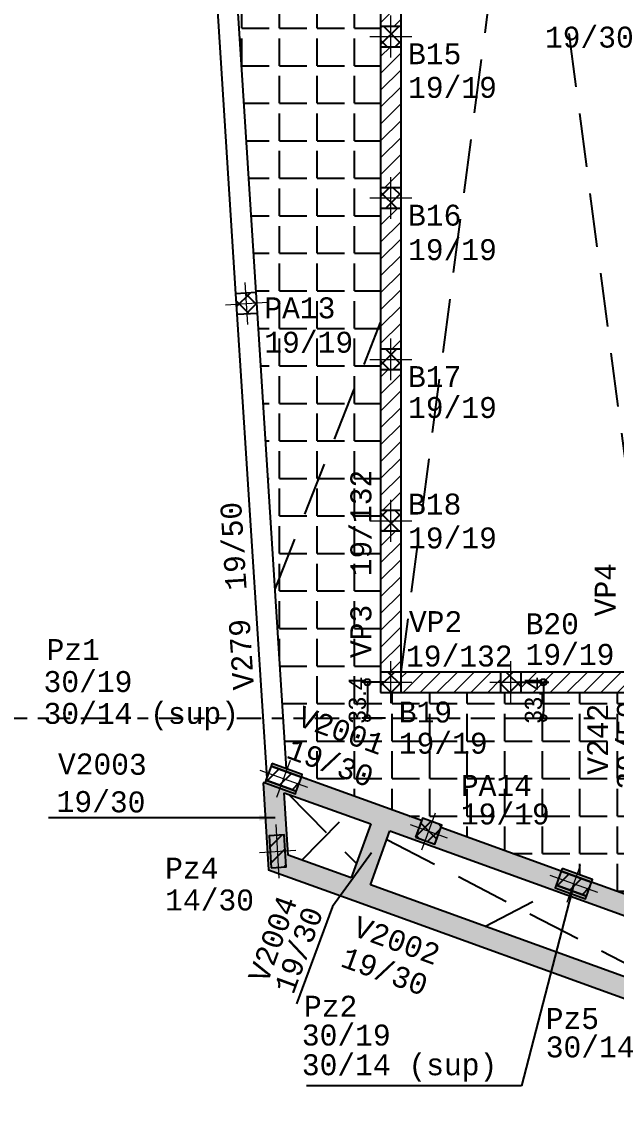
# Model space of a CAD drawing. Header units: millimetres. Extents: x -967 to 563, y -1588 to 506.
# Drawn here: x 31.02 to 36.55, y -265.2 to -255.11 of the extents above; entities that cross this region are included whole.
import ezdxf

# ---------------------------------------------------------------- set-up
doc = ezdxf.new("R2010")
doc.units = ezdxf.units.MM
for name, pattern in [('CYPE_RAYAPUNTOPUNTO', [0.45, 0.225, -0.075, 0, -0.075, 0, -0.075]), ('DASHDOT', [1, 0.5, -0.25, 0, -0.25]), ('TRAZO_HUECO', [0.75, 0.5, -0.25])]:
    doc.linetypes.add(name, pattern=pattern)
for name, color, linetype in [('1', 5, 'Continuous'), ('11', 7, 'Continuous'), ('12', 4, 'Continuous'), ('241', 7, 'TRAZO_HUECO'), ('242', 3, 'Continuous'), ('3', 2, 'Continuous'), ('4', 2, 'Continuous'), ('8', 7, 'Continuous'), ('9', 7, 'Continuous'), ('A_htc_alv', 7, 'Continuous'), ('COTAS', 1, 'Continuous'), ('EIXOS', 8, 'DASHDOT')]:
    doc.layers.add(name, color=color, linetype=linetype)
doc.layers.add('PILAR_EIXOS', color=1, linetype='Continuous', lineweight=0)
doc.layers.add('PILAR_HACH', color=4, linetype='Continuous', lineweight=0)
doc.styles.add('ARIAL', font='arial.ttf')
doc.styles.add('TQS_LUCIDA_CONSOLE', font='lucon.TTF')
doc.dimstyles.new('AVILLA 100 2', dxfattribs={"dimtxt": 0.16, "dimasz": 0.06, "dimexe": 0.05, "dimexo": 0.05, "dimgap": 0.01, "dimtad": 3, "dimdec": 1, "dimlfac": 100, "dimzin": 9, "dimdsep": 46, "dimtxsty": 'ARIAL', "dimblk": 'ORIGIN', "dimcen": 1.5, "dimclrd": 10, "dimclre": 10, "dimclrt": 7, "dimadec": 0, "dimazin": 0, "dimtfac": 1, "dimtdec": 1, "dimtmove": 0, "dimatfit": 1, "dimfxl": 1, "dimarcsym": 0})
doc.dimstyles.new('LOC UM_100 2', dxfattribs={"dimtxt": 0.16, "dimasz": 0.15, "dimexe": 0.05, "dimexo": 0.05, "dimgap": 0.03, "dimtad": 1, "dimjust": 2, "dimdec": 1, "dimlfac": 100, "dimdsep": 46, "dimtxsty": 'ARIAL', "dimcen": 0.05, "dimdle": 0.1, "dimse1": 1, "dimsd1": 1, "dimclrd": 1, "dimclre": 1, "dimclrt": 7, "dimadec": 1, "dimazin": 2, "dimtp": 0.5, "dimtm": 0.5, "dimtfac": 1, "dimtdec": 1, "dimtmove": 0, "dimatfit": 3, "dimfxl": 1, "dimtolj": 1, "dimarcsym": 0})
pattern_1 = [(45, (-642.17353, -86.83243), (-0.078577241, 0.078577241), []), (135, (-642.17353, -86.83243), (-0.078577241, -0.078577241), [])]
pattern_2 = [(45, (-749.55464, -86.83243), (-0.078577241, 0.078577241), [])]

# ---------------------------------------------------------------- blocks, each defined once
blk = doc.blocks.new('Eixos do pilar')
at = {"layer": 'PILAR_EIXOS'}
for p, q in [((0, -0.5), (0, 0.5)), ((-0.5, 0), (0.5, 0))]:
    blk.add_line(p, q, dxfattribs=at)
blk = doc.blocks.new('EIXOS DE OBRA TERREO1')
at = {"layer": 'EIXOS', "linetype": 'CYPE_RAYAPUNTOPUNTO'}
blk.add_line((699.3939, -174.7597), (774.5346, -174.7597), dxfattribs=at)
blk = doc.blocks.new('_Origin')
at = {"color": 0, "linetype": 'ByBlock', "lineweight": -2}
blk.add_line((0, 0), (-1, 0), dxfattribs=at)
blk.add_circle((0, 0), 0.5, dxfattribs=at)
blk = doc.blocks.new('*D641')
at = {"layer": 'COTAS', "color": 10, "linetype": 'ByBlock', "lineweight": -2, "transparency": 16777216}
for p, q in [((815.75, -606.447), (815.532, -606.447)), ((815.582, -606.507), (815.582, -606.72)), ((815.75, -606.78), (815.532, -606.78))]:
    blk.add_line(p, q, dxfattribs=at)
at = {"layer": 'Defpoints', "color": 0, "linetype": 'ByBlock', "transparency": 16777216}
for p in [(815.8, -606.447), (815.582, -606.78), (815.8, -606.78)]:
    blk.add_point(p, dxfattribs=at)
at = {"layer": 'COTAS', "color": 10, "linetype": 'ByBlock', "lineweight": -2, "transparency": 16777216, "xscale": 0.06, "yscale": 0.06, "zscale": 0.06}
for p, rotation in [((815.582, -606.447), 90), ((815.582, -606.78), 270)]:
    blk.add_blockref('_Origin', p, dxfattribs=dict(at, rotation=rotation))
at = {"layer": 'COTAS', "color": 7, "linetype": 'ByBlock', "transparency": 16777216, "insert": (815.49, -606.614), "char_height": 0.16, "attachment_point": 5, "rotation": 90, "style": 'ARIAL'}
blk.add_mtext('33.4', dxfattribs=at)
blk = doc.blocks.new('*D642')
at = {"layer": 'COTAS', "color": 10, "linetype": 'ByBlock', "lineweight": -2, "transparency": 16777216}
for p, q in [((816.966, -606.447), (817.269, -606.447)), ((817.219, -606.507), (817.219, -606.72)), ((816.966, -606.78), (817.269, -606.78))]:
    blk.add_line(p, q, dxfattribs=at)
at = {"layer": 'Defpoints', "color": 0, "linetype": 'ByBlock', "transparency": 16777216}
for p in [(816.916, -606.447), (816.916, -606.78), (817.219, -606.78)]:
    blk.add_point(p, dxfattribs=at)
at = {"layer": 'COTAS', "color": 10, "linetype": 'ByBlock', "lineweight": -2, "transparency": 16777216, "xscale": 0.06, "yscale": 0.06, "zscale": 0.06}
for p, rotation in [((817.219, -606.447), 90), ((817.219, -606.78), 270)]:
    blk.add_blockref('_Origin', p, dxfattribs=dict(at, rotation=rotation))
at = {"layer": 'COTAS', "color": 7, "linetype": 'ByBlock', "transparency": 16777216, "insert": (817.127, -606.614), "char_height": 0.16, "attachment_point": 5, "rotation": 90, "style": 'ARIAL'}
blk.add_mtext('33.4', dxfattribs=at)
blk = doc.blocks.new('COTAS TÉRREO (LO) R0')
at = {"layer": 'COTAS', "linetype": 'ByBlock'}
for base, p1, p2, picture, middle in [((815.582, -606.7804), (815.8004, -606.4467), (815.8004, -606.7804), '*D641', (815.582, -606.6136)), ((817.2185, -606.7804), (816.9162, -606.4467), (816.9162, -606.7804), '*D642', (817.2185, -606.6136))]:
    dim = blk.add_linear_dim(base=base, p1=p1, p2=p2, angle=90, dimstyle='AVILLA 100 2', dxfattribs=at)
    dim.commit()
    dim.dimension.update_dxf_attribs({"geometry": picture, "text_midpoint": middle, "dimtype": 128})

msp = doc.modelspace()

# ---------------------------------------------------------------- hatches: boundary and pattern name
h = msp.add_hatch(color=30)
h.dxf.hatch_style = 1
h.paths.add_polyline_path([(33.3465, -262.0165), (33.3379, -262.04), (33.62, -262.1421), (33.6285, -262.1186)])
h = msp.add_hatch(color=30)
h.dxf.hatch_style = 1
h.paths.add_polyline_path([(33.2903, -262.1716), (33.2818, -262.1951), (33.5638, -262.2973), (33.5723, -262.2738)])
h = msp.add_hatch(color=30)
h.dxf.hatch_style = 1
h.paths.add_polyline_path([(36.0442, -262.9936), (36.0357, -263.0171), (36.3178, -263.1192), (36.3263, -263.0957)])
h = msp.add_hatch(color=30)
h.dxf.hatch_style = 1
h.paths.add_polyline_path([(35.988, -263.1487), (35.9795, -263.1722), (36.2616, -263.2744), (36.2701, -263.2509)])
at = {"layer": 'A_htc_alv', "linetype": 'ByBlock'}
h = msp.add_hatch(dxfattribs=at)
h.set_pattern_fill('ANGLE', color=8, scale=0.05)
h.set_pattern_definition([(0, (-751.34853, -86.83243), (0, 0.34925), [0.254, -0.09525]), (90, (-751.34853, -86.83243), (-0.34925, 2e-17), [0.254, -0.09525])])
h.paths.add_polyline_path([(32.1907, -241.8864), (32.3004, -241.8794), (32.3001, -241.874), (33.0185, -241.8744), (33.0185, -241.8797), (33.3185, -241.8797), (33.3185, -241.8746), (37.9585, -241.8777), (37.9585, -241.8797), (38.4585, -241.8797), (38.4585, -241.8781), (40.7057, -241.8796), (40.7057, -250.2821), (39.5469, -250.2821), (39.5469, -247.4221), (37.0785, -247.4221), (37.0785, -243.1335), (34.3569, -243.1335), (34.3569, -261.3535), (36.7785, -261.3535), (36.7785, -262.6607), (36.7785, -262.7191), (36.7785, -262.7491), (36.7785, -262.8318), (36.7951, -262.9004), (37.0452, -263.3827), (36.3178, -263.1192), (36.3263, -263.0957), (36.0442, -262.9936), (36.0357, -263.0171), (34.9172, -262.612), (34.9257, -262.5884), (34.7471, -262.5237), (34.7385, -262.5473), (33.62, -262.1421), (33.6285, -262.1186), (33.482, -262.0656), (33.1984, -257.6323)])
h = msp.add_hatch(dxfattribs=at)
h.set_pattern_fill('ANSI37', color=4, scale=0.035)
h.set_pattern_definition(pattern_1)
h.paths.add_polyline_path([(34.3569, -255.3435), (34.5469, -255.3435), (34.5469, -255.1535), (34.3569, -255.1535)])
h = msp.add_hatch(dxfattribs=at)
h.set_pattern_fill('ANSI37', color=4, scale=0.035)
h.set_pattern_definition(pattern_1)
h.paths.add_polyline_path([(34.3569, -256.846), (34.5469, -256.846), (34.5469, -256.656), (34.3569, -256.656)])
h = msp.add_hatch(dxfattribs=at)
h.set_pattern_fill('ANSI37', color=4, scale=0.035)
h.set_pattern_definition(pattern_1)
h.paths.add_polyline_path([(33.2105, -257.8219), (33.1984, -257.6323), (33.0088, -257.6444), (33.0209, -257.834)])
h = msp.add_hatch(dxfattribs=at)
h.set_pattern_fill('ANSI37', color=4, scale=0.035)
h.set_pattern_definition(pattern_1)
h.paths.add_polyline_path([(34.3569, -258.3485), (34.5469, -258.3485), (34.5469, -258.1585), (34.3569, -258.1585)])
h = msp.add_hatch(dxfattribs=at)
h.set_pattern_fill('ANSI37', color=4, scale=0.035)
h.set_pattern_definition(pattern_1)
h.paths.add_polyline_path([(34.3569, -259.851), (34.5469, -259.851), (34.5469, -259.661), (34.3569, -259.661)])
h = msp.add_hatch(dxfattribs=at)
h.set_pattern_fill('ANSI37', color=4, scale=0.035)
h.set_pattern_definition(pattern_1)
h.paths.add_polyline_path([(34.3569, -261.3535), (34.5469, -261.3535), (34.5469, -261.1635), (34.3569, -261.1635)])
h = msp.add_hatch(dxfattribs=at)
h.set_pattern_fill('ANSI37', color=4, scale=0.035)
h.set_pattern_definition(pattern_1)
h.paths.add_polyline_path([(35.4727, -261.3535), (35.6627, -261.3535), (35.6627, -261.1635), (35.4727, -261.1635)])
h = msp.add_hatch(dxfattribs=at)
h.set_pattern_fill('ANSI31', color=4, scale=0.035)
h.set_pattern_definition([(45, (-674.87129, -86.35534), (-0.078577241, 0.078577241), [])])
h.paths.add_polyline_path([(33.2903, -262.1716), (33.5723, -262.2738), (33.62, -262.1421), (33.3379, -262.04)])
h = msp.add_hatch(color=190, dxfattribs=at)
h.dxf.hatch_style = 1
h.paths.add_polyline_path([(34.2614, -263.1455), (34.4436, -262.6425), (34.7632, -262.7582), (34.7717, -262.7347), (34.6823, -262.7024), (34.7385, -262.5473), (33.62, -262.1421), (33.5723, -262.2738), (33.5638, -262.2973), (33.2818, -262.1951), (33.2655, -262.1961), (33.3043, -262.8386), (33.3294, -262.8371), (33.3206, -262.6871), (33.4604, -262.6789), (33.4692, -262.8289), (33.4939, -262.8275), (33.4614, -262.2868), (34.2649, -262.5778), (34.0827, -263.0808), (33.4964, -262.8684), (33.4939, -262.8275), (33.4692, -262.8289), (33.478, -262.9784), (33.4081, -262.9825), (33.4115, -263.0397), (34.1074, -263.2918), (36.8054, -264.269), (36.8139, -264.2455), (36.6729, -264.1944), (36.7205, -264.0628), (37.0026, -264.1649), (36.9549, -264.2966), (36.8139, -264.2455), (36.8054, -264.269), (36.881, -264.2964), (39.203, -265.1374), (39.2115, -265.1139), (39.0704, -265.0628), (39.1181, -264.9311), (39.4002, -265.0333), (39.3764, -265.0991), (39.4001, -265.1077), (39.6555, -264.4025), (39.6318, -264.394), (39.6079, -264.4598), (39.3259, -264.3576), (39.3735, -264.226), (37.7396, -263.6342), (37.7289, -263.6363), (37.6715, -263.6249), (37.6212, -263.5913), (37.1845, -263.4331), (37.1628, -263.4375), (37.1054, -263.4261), (37.0567, -263.3935), (37.0508, -263.3847), (36.3178, -263.1192), (36.3178, -263.1192), (36.2701, -263.2509), (36.2616, -263.2744), (36.1206, -263.2233), (36.112, -263.2468), (37.0386, -263.5824), (36.8564, -264.0854)])
h.paths.add_polyline_path([(37.187, -263.7307), (37.0351, -264.1501), (37.9414, -264.4784), (38.2434, -264.3121)], flags=16)
h.paths.add_polyline_path([(37.2172, -263.6471), (37.187, -263.7307), (38.2434, -264.3121), (38.5649, -264.1352)], flags=16)
h.paths.add_polyline_path([(38.5649, -264.1352), (38.2434, -264.3121), (39.2796, -264.8824), (39.436, -264.4507)], flags=16)
h.paths.add_polyline_path([(38.2434, -264.3121), (37.9414, -264.4784), (39.2538, -264.9537), (39.2796, -264.8824)], flags=16)
h.paths.add_polyline_path([(34.9172, -262.612), (34.861, -262.7671), (34.7717, -262.7347), (34.7632, -262.7582), (36.112, -263.2468), (36.1206, -263.2233), (35.9795, -263.1722), (35.988, -263.1487), (36.0357, -263.0171)], flags=17)
h.paths.add_polyline_path([(33.4081, -262.9825), (33.3382, -262.9866), (33.3294, -262.8371), (33.3043, -262.8386), (33.3143, -263.0045), (33.4115, -263.0397)], flags=17)
h.paths.add_polyline_path([(33.3993, -262.833), (33.3294, -262.8371), (33.3382, -262.9866), (33.4081, -262.9825)], flags=17)
h.paths.add_polyline_path([(33.4692, -262.8289), (33.3993, -262.833), (33.4081, -262.9825), (33.478, -262.9784)], flags=17)
h.paths.add_polyline_path([(33.4604, -262.6789), (33.3905, -262.683), (33.3993, -262.833), (33.4692, -262.8289)], flags=17)
h.paths.add_polyline_path([(33.3905, -262.683), (33.3206, -262.6871), (33.3294, -262.8371), (33.3993, -262.833)], flags=17)
h.paths.add_polyline_path([(34.8933, -262.6778), (34.804, -262.6454), (34.7717, -262.7347), (34.861, -262.7671)], flags=16)
h.paths.add_polyline_path([(34.804, -262.6454), (34.7147, -262.6131), (34.6823, -262.7024), (34.7717, -262.7347)], flags=17)
h.paths.add_polyline_path([(34.8364, -262.5561), (34.7471, -262.5237), (34.7147, -262.6131), (34.804, -262.6454)], flags=17)
h.paths.add_polyline_path([(34.9257, -262.5885), (34.8364, -262.5561), (34.804, -262.6454), (34.8933, -262.6778)], flags=17)
h.paths.add_polyline_path([(36.2939, -263.185), (36.1529, -263.134), (36.1291, -263.1998), (36.2701, -263.2509)], flags=17)
h.paths.add_polyline_path([(36.0119, -263.0829), (35.988, -263.1487), (36.1291, -263.1998), (36.1529, -263.134)], flags=17)
h.paths.add_polyline_path([(36.1767, -263.0681), (36.0357, -263.0171), (36.0119, -263.0829), (36.1529, -263.134)], flags=17)
h.paths.add_polyline_path([(36.3178, -263.1192), (36.1767, -263.0681), (36.1529, -263.134), (36.2939, -263.185)], flags=17)
h.paths.add_polyline_path([(36.8377, -264.1797), (36.8139, -264.2455), (36.9549, -264.2966), (36.9788, -264.2307)], flags=17)
h.paths.add_polyline_path([(37.0026, -264.1649), (36.8616, -264.1138), (36.8377, -264.1797), (36.9788, -264.2307)], flags=17)
h.paths.add_polyline_path([(36.8377, -264.1797), (36.6967, -264.1286), (36.6729, -264.1944), (36.8139, -264.2455)], flags=17)
h.paths.add_polyline_path([(36.8616, -264.1138), (36.7205, -264.0628), (36.6967, -264.1286), (36.8377, -264.1797)], flags=17)
h.paths.add_polyline_path([(39.2115, -265.1139), (39.203, -265.1374), (39.3677, -265.197), (39.4001, -265.1077), (39.3764, -265.0991), (39.3525, -265.1649)])
h.paths.add_polyline_path([(39.3764, -265.0991), (39.2353, -265.048), (39.2115, -265.1139), (39.3525, -265.1649)])
h.paths.add_polyline_path([(39.4002, -265.0333), (39.2592, -264.9822), (39.2353, -265.048), (39.3764, -265.0991)], flags=17)
h.paths.add_polyline_path([(39.2592, -264.9822), (39.1181, -264.9311), (39.0943, -264.997), (39.2353, -265.048)], flags=17)
h.paths.add_polyline_path([(39.2353, -265.048), (39.0943, -264.997), (39.0704, -265.0628), (39.2115, -265.1139)], flags=17)
h.paths.add_polyline_path([(39.4907, -264.3429), (39.4669, -264.4087), (39.6079, -264.4598), (39.6318, -264.394)], flags=17)
h.paths.add_polyline_path([(39.6556, -264.3281), (39.5146, -264.2771), (39.4907, -264.3429), (39.6318, -264.394)])
h.paths.add_polyline_path([(39.5146, -264.2771), (39.3735, -264.226), (39.3497, -264.2918), (39.4907, -264.3429)], flags=17)
h.paths.add_polyline_path([(39.4907, -264.3429), (39.3497, -264.2918), (39.3259, -264.3576), (39.4669, -264.4087)], flags=17)
h.paths.add_polyline_path([(39.6793, -264.3367), (39.6556, -264.3281), (39.6318, -264.394), (39.6555, -264.4025)])
h = msp.add_hatch(dxfattribs=at)
h.set_pattern_fill('ANSI37', color=4, scale=0.035)
h.set_pattern_definition(pattern_1)
h.paths.add_polyline_path([(34.6823, -262.7024), (34.861, -262.7671), (34.9257, -262.5885), (34.7471, -262.5237)])
h = msp.add_hatch(dxfattribs=at)
h.set_pattern_fill('ANSI31', color=4, scale=0.035)
h.set_pattern_definition([(45, (-642.17353, -86.83243), (-0.078577241, 0.078577241), [])])
h.paths.add_polyline_path([(33.3382, -262.9866), (33.478, -262.9784), (33.4604, -262.6789), (33.3206, -262.6871)])
h = msp.add_hatch(dxfattribs=at)
h.set_pattern_fill('ANSI31', color=4, scale=0.035)
h.set_pattern_definition([(45, (-672.17353, -87.33243), (-0.078577241, 0.078577241), [])])
h.paths.add_polyline_path([(35.988, -263.1487), (36.2701, -263.2509), (36.3178, -263.1192), (36.0357, -263.0171)])
at = {"layer": 'PILAR_HACH', "linetype": 'ByBlock'}
h = msp.add_hatch(dxfattribs=at)
h.set_pattern_fill('ANSI31', color=5, scale=0.035)
h.set_pattern_definition(pattern_2)
h.paths.add_polyline_path([(34.3569, -255.1535), (34.5469, -255.1535), (34.5469, -253.841), (34.3569, -253.841)])
h = msp.add_hatch(dxfattribs=at)
h.set_pattern_fill('ANSI31', color=5, scale=0.035)
h.set_pattern_definition(pattern_2)
h.paths.add_polyline_path([(34.3569, -256.656), (34.5469, -256.656), (34.5469, -255.3435), (34.3569, -255.3435)])
h = msp.add_hatch(dxfattribs=at)
h.set_pattern_fill('ANSI31', color=5, scale=0.035)
h.set_pattern_definition(pattern_2)
h.paths.add_polyline_path([(34.3569, -258.1585), (34.5469, -258.1585), (34.5469, -256.846), (34.3569, -256.846)])
h = msp.add_hatch(dxfattribs=at)
h.set_pattern_fill('ANSI31', color=5, scale=0.035)
h.set_pattern_definition(pattern_2)
h.paths.add_polyline_path([(34.3569, -259.661), (34.5469, -259.661), (34.5469, -258.3485), (34.3569, -258.3485)])
h = msp.add_hatch(dxfattribs=at)
h.set_pattern_fill('ANSI31', color=5, scale=0.035)
h.set_pattern_definition(pattern_2)
h.paths.add_polyline_path([(34.3569, -261.1635), (34.5469, -261.1635), (34.5469, -259.851), (34.3569, -259.851)])
h = msp.add_hatch(dxfattribs=at)
h.set_pattern_fill('ANSI31', color=5, scale=0.035)
h.set_pattern_definition(pattern_2)
h.paths.add_polyline_path([(34.5469, -261.1635), (35.4727, -261.1635), (35.4727, -261.3535), (34.5469, -261.3535)])
h = msp.add_hatch(dxfattribs=at)
h.set_pattern_fill('ANSI31', color=5, scale=0.035)
h.set_pattern_definition([(45, (-781.34853, -86.83243), (-0.078577241, 0.078577241), [])])
h.paths.add_polyline_path([(36.7893, -261.2575), (36.7971, -261.2411), (36.817, -261.2131), (36.8341, -261.1969), (36.8581, -261.181), (36.8736, -261.1739), (36.8869, -261.1694), (36.8869, -261.1635), (35.6627, -261.1635), (35.6627, -261.3535), (36.7839, -261.3535), (36.7797, -261.3324), (36.7785, -261.3135), (36.7809, -261.2868)])

# ---------------------------------------------------------------- linework, layer by layer
at = {"layer": '1'}
for points in [[(32.7649, -253.834), (33.0087, -257.6444)], [(33.1983, -257.6323), (32.9545, -253.8219)], [(34.3569, -253.841), (34.3569, -255.1535)], [(34.5469, -255.1535), (34.5469, -253.841)], [(34.3569, -255.3435), (34.3569, -256.656)], [(34.5469, -256.656), (34.5469, -255.3435)], [(34.3569, -256.846), (34.3569, -258.1585)], [(34.5469, -258.1585), (34.5469, -256.846)], [(33.482, -262.0656), (33.2105, -257.8219)], [(33.0208, -257.834), (33.2972, -262.1525)], [(34.3569, -258.3485), (34.3569, -259.661)], [(34.5469, -259.661), (34.5469, -258.3485)], [(34.3569, -259.851), (34.3569, -261.1635)], [(34.5469, -261.1635), (34.5469, -259.851)], [(35.4727, -261.1635), (34.5469, -261.1635)], [(36.8869, -261.1635), (35.6627, -261.1635)], [(34.5469, -261.3535), (35.4727, -261.3535)], [(35.6627, -261.3535), (36.7785, -261.3535)], [(34.7385, -262.5473), (33.62, -262.1421)], [(33.2818, -262.1951), (33.2655, -262.1961)], [(33.2655, -262.1961), (33.3143, -263.0045), (34.1074, -263.2918)], [(33.4613, -262.2868), (34.2649, -262.5778)], [(33.4964, -262.8684), (33.4614, -262.2868)], [(34.2649, -262.5778), (34.0827, -263.0808)], [(34.2614, -263.1455), (34.4436, -262.6425)], [(34.4436, -262.6425), (37.0386, -263.5824)], [(36.0357, -263.0171), (34.9172, -262.612)], [(34.0827, -263.0808), (33.4964, -262.8684)], [(36.8564, -264.0854), (34.2614, -263.1455)], [(37.0508, -263.3847), (36.3178, -263.1192)], [(34.1074, -263.2918), (36.881, -264.2964)]]:
    msp.add_lwpolyline(points, dxfattribs=at)
at = {"layer": '241'}
for p, q in [((34.5469, -261.1635), (36.8885, -243.3235)), ((34.5469, -243.3235), (36.8869, -261.1516)), ((33.3749, -260.3919), (34.3569, -257.9114)), ((33.5001, -262.3008), (34.1319, -262.9451)), ((33.623, -262.9143), (34.0347, -262.4944)), ((34.4147, -262.7221), (36.8853, -264.0057)), ((35.3274, -263.5316), (35.9726, -263.1963))]:
    msp.add_line(p, q, dxfattribs=at)
at = {"layer": '242'}
for p, q in [((34.4519, -255.2485), (34.4519, -255.2485)), ((34.4519, -256.751), (34.4519, -256.751)), ((33.1097, -257.7332), (33.1097, -257.7332)), ((34.4519, -258.2535), (34.4519, -258.2535)), ((34.4519, -259.756), (34.4519, -259.756)), ((34.4519, -261.2585), (34.4519, -261.2585)), ((35.5677, -261.2585), (35.5677, -261.2585)), ((33.4551, -262.1569), (33.4551, -262.1569)), ((33.4551, -262.1569), (33.4551, -262.1569)), ((33.4551, -262.1569), (33.4551, -262.1569)), ((33.4832, -262.0793), (33.4832, -262.0793)), ((33.427, -262.2344), (33.427, -262.2344)), ((34.804, -262.6454), (34.804, -262.6454)), ((33.3993, -262.8328), (33.3993, -262.8328)), ((36.181, -263.0564), (36.181, -263.0564)), ((36.1529, -263.134), (36.1529, -263.134)), ((36.1529, -263.134), (36.1529, -263.134)), ((36.1529, -263.134), (36.1529, -263.134)), ((36.1248, -263.2115), (36.1248, -263.2115))]:
    msp.add_line(p, q, dxfattribs=at)
at = {"layer": '3'}
for points in [[(33.2903, -262.1716), (33.5723, -262.2738), (33.62, -262.1421), (33.3379, -262.04), (33.2903, -262.1716)], [(33.3382, -262.9866), (33.478, -262.9784), (33.4604, -262.6789), (33.3206, -262.6871), (33.3382, -262.9866)], [(35.988, -263.1487), (36.2701, -263.2509), (36.3178, -263.1192), (36.0357, -263.0171), (35.988, -263.1487)]]:
    msp.add_lwpolyline(points, dxfattribs=at)
at = {"layer": '4'}
for points in [[(34.3569, -255.3435), (34.5469, -255.3435), (34.5469, -255.1535), (34.3569, -255.1535), (34.3569, -255.3435)], [(34.3569, -256.846), (34.5469, -256.846), (34.5469, -256.656), (34.3569, -256.656), (34.3569, -256.846)], [(33.2105, -257.8219), (33.1984, -257.6323), (33.0088, -257.6444), (33.0209, -257.834), (33.2105, -257.8219)], [(34.3569, -258.3485), (34.5469, -258.3485), (34.5469, -258.1585), (34.3569, -258.1585), (34.3569, -258.3485)], [(34.3569, -259.851), (34.5469, -259.851), (34.5469, -259.661), (34.3569, -259.661), (34.3569, -259.851)], [(34.3569, -261.3535), (34.5469, -261.3535), (34.5469, -261.1635), (34.3569, -261.1635), (34.3569, -261.3535)], [(35.4727, -261.3535), (35.6627, -261.3535), (35.6627, -261.1635), (35.4727, -261.1635), (35.4727, -261.3535)], [(33.3465, -262.0165), (33.3379, -262.04), (33.62, -262.1421), (33.6285, -262.1186), (33.3465, -262.0165)], [(33.2903, -262.1716), (33.2818, -262.1951), (33.5638, -262.2973), (33.5723, -262.2738), (33.2903, -262.1716)], [(34.6823, -262.7024), (34.861, -262.7671), (34.9257, -262.5885), (34.7471, -262.5237), (34.6823, -262.7024)], [(36.0442, -262.9936), (36.0357, -263.0171), (36.3178, -263.1192), (36.3263, -263.0957), (36.0442, -262.9936)], [(35.988, -263.1487), (35.9795, -263.1722), (36.2616, -263.2744), (36.2701, -263.2509), (35.988, -263.1487)]]:
    msp.add_lwpolyline(points, dxfattribs=at)

# ---------------------------------------------------------------- block references
at = {"color": 9, "linetype": 'ByBlock'}
msp.add_blockref('EIXOS DE OBRA TERREO1', (-672.1735, -86.8324), dxfattribs=at)
at = {"layer": 'COTAS', "color": 6, "linetype": 'ByBlock'}
msp.add_blockref('COTAS TÉRREO (LO) R0', (-781.3485, 345.1883), dxfattribs=at)
at = {"layer": 'PILAR_EIXOS', "xscale": 0.39, "yscale": 0.39}
for p in [(34.4519, -255.2485), (34.4519, -256.751), (34.4519, -258.2535), (34.4519, -259.756), (34.4519, -261.2585), (35.5677, -261.2585)]:
    msp.add_blockref('Eixos do pilar', p, dxfattribs=at)
at = {"layer": 'PILAR_EIXOS'}
for p, xscale, yscale, rotation in [((33.1097, -257.7332), 0.3900000000000001, 0.3900000000000001, 3.646999947509284), ((33.3993, -262.833), 0.3400000000000001, 0.5, 3.366999940526713)]:
    msp.add_blockref('Eixos do pilar', p, dxfattribs=dict(at, xscale=xscale, yscale=yscale, rotation=rotation))
for p, xscale, yscale, zscale, rotation in [((33.4551, -262.1569), 0.470114353323867, 0.3666891955926163, 0.9402287066477341, 340.0899985976153), ((34.804, -262.6454), 0.3666891983695599, 0.3666891983695599, 0.9402287137681021, 340.0899995017758), ((36.1529, -263.134), 0.470114353323867, 0.3666891955926163, 0.9402287066477341, 340.0899985976153)]:
    msp.add_blockref('Eixos do pilar', p, dxfattribs=dict(at, xscale=xscale, yscale=yscale, zscale=zscale, rotation=rotation))

# ---------------------------------------------------------------- texts
at = {"layer": '11', "linetype": 'Continuous', "style": 'TQS_LUCIDA_CONSOLE'}
for s, rotation, p in [('19/50', 93.66164, (33.1115, -260.399)), ('30/50', 90, (36.7501, -262.2577)), ('19/30', 340.09044, (33.4682, -261.9587)), ('19/30', 359.55992, (31.3429, -262.4649)), ('19/30', 70.09041, (33.5452, -264.1734)), ('19/30', 340.08998, (33.9724, -263.8999))]:
    msp.add_text(s, height=0.195, rotation=rotation, dxfattribs=at).set_placement(p)
at = {"layer": '12', "linetype": 'Continuous', "style": 'TQS_LUCIDA_CONSOLE'}
for s, p in [('19/30', (35.8849, -255.3514)), ('19/19', (34.6119, -255.819)), ('19/19', (34.6119, -257.3294)), ('19/19', (33.2755, -258.1915)), ('19/19', (34.6119, -258.7992)), ('19/19', (34.6119, -260.0131)), ('19/19', (35.705, -261.0972)), ('30/19', (31.2224, -261.3499)), ('30/14 (sup)', (31.2224, -261.6462)), ('19/19', (34.5259, -261.9239)), ('19/19', (35.1029, -262.5825)), ('14/30', (32.3531, -263.383)), ('30/19', (33.6244, -264.6403)), ('30/14', (35.8923, -264.7506)), ('30/14 (sup)', (33.6244, -264.9169))]:
    msp.add_text(s, height=0.195, dxfattribs=at).set_placement(p)
at = {"layer": '8', "color": 8, "linetype": 'Continuous', "style": 'TQS_LUCIDA_CONSOLE'}
for s, p in [('19/132', (34.2708, -260.2724)), ('VP4', (36.5428, -260.6447)), ('VP3', (34.2708, -261.0335))]:
    msp.add_text(s, height=0.195, rotation=90, dxfattribs=at).set_placement(p)
at = {"layer": '8', "linetype": 'Continuous', "style": 'TQS_LUCIDA_CONSOLE'}
for s, rotation, p in [('V279', 93.66164, (33.1799, -261.3233)), ('V2001', 340.09044, (33.5686, -261.6574)), ('V242', 90, (36.4728, -262.1197)), ('V2003', 359.55992, (31.3552, -262.1148)), ('V2004', 70.09041, (33.304, -264.07)), ('V2002', 340.08998, (34.0861, -263.614))]:
    msp.add_text(s, height=0.195, rotation=rotation, dxfattribs=at).set_placement(p)
at = {"layer": '9', "linetype": 'Continuous', "style": 'TQS_LUCIDA_CONSOLE'}
for s, p in [('B15', (34.6119, -255.506)), ('B16', (34.6119, -257.0085)), ('PA13', (33.2755, -257.8712)), ('B17', (34.6119, -258.511)), ('B18', (34.6119, -259.6978)), ('B20', (35.705, -260.8119)), ('Pz1', (31.2507, -261.0522)), ('B19', (34.5259, -261.6334)), ('PA14', (35.1029, -262.3162)), ('Pz4', (32.3531, -263.0868)), ('Pz2', (33.6441, -264.3723)), ('Pz5', (35.8923, -264.486))]:
    msp.add_text(s, height=0.195, dxfattribs=at).set_placement(p)
at = {"layer": '9', "color": 8, "linetype": 'Continuous', "style": 'TQS_LUCIDA_CONSOLE'}
for s, p in [('VP2', (34.6199, -260.7922)), ('19/132', (34.5927, -261.1124))]:
    msp.add_text(s, height=0.195, dxfattribs=at).set_placement(p)

# ---------------------------------------------------------------- leaders
at = {"layer": 'COTAS', "linetype": 'ByBlock'}
msp.add_leader([(33.3777, -262.522), (31.2672, -262.522)], dimstyle='LOC UM_100 2', override={"dimgap": 0.03, "dimtad": 0}, dxfattribs=at)
at = {"layer": 'COTAS', "color": 40, "linetype": 'ByBlock', "true_color": 0xf8d731}
for points in [[(34.2728, -262.847), (33.9093, -263.3469), (33.5757, -264.2528)], [(36.1529, -263.134), (35.6662, -265.0156), (33.6662, -265.0156)]]:
    msp.add_leader(points, dimstyle='LOC UM_100 2', override={"dimgap": 0.03, "dimtad": 0}, dxfattribs=at)

doc.saveas('drawing.dxf')
